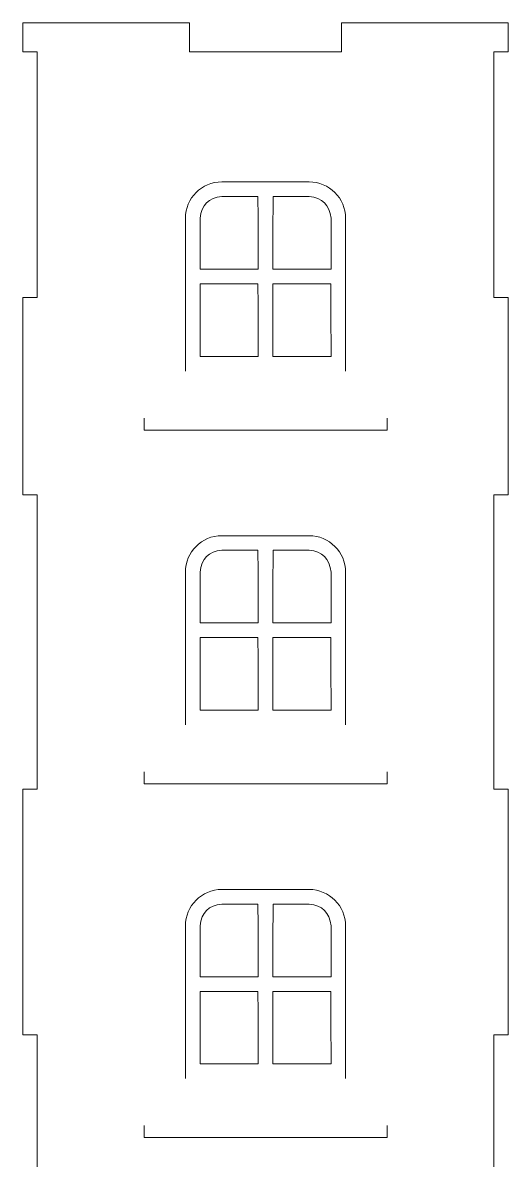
# Model space of a CAD drawing. Header units: millimetres. Extents: x -494 to 494, y -418 to 418.
# Drawn here: x 190.8 to 290.8, y 183.7 to 418.2 of the extents above; entities that cross this region are included whole.
import ezdxf

# ---------------------------------------------------------------- set-up
doc = ezdxf.new("R2010")
doc.units = ezdxf.units.MM
doc.header["$MEASUREMENT"] = 0

msp = doc.modelspace()

# ---------------------------------------------------------------- linework, layer by layer
at = {"lineweight": 9}
for points, knots in [([(193.7939, 412.1697), (193.7939, 412.1697), (193.7939, 361.4997), (193.7939, 361.4997), (193.7939, 361.4997), (193.7939, 361.4997), (190.7939, 361.4997), (190.7939, 361.4997), (190.7939, 361.4997), (190.7939, 361.4997), (190.7939, 320.8397), (190.7939, 320.8397), (190.7939, 320.8397), (190.7939, 320.8397), (193.7939, 320.8397), (193.7939, 320.8397), (193.7939, 320.8397), (193.7939, 320.8397), (193.7939, 260.1697), (193.7939, 260.1697), (193.7939, 260.1697), (193.7939, 260.1697), (190.7939, 260.1697), (190.7939, 260.1697), (190.7939, 260.1697), (190.7939, 260.1697), (190.7939, 209.4997), (190.7939, 209.4997), (190.7939, 209.4997), (190.7939, 209.4997), (193.7939, 209.4997), (193.7939, 209.4997), (193.7939, 209.4997), (193.7939, 209.4997), (193.7939, 158.8397), (193.7939, 158.8397), (193.7939, 158.8397), (193.7939, 158.8397), (190.7939, 158.8397), (190.7939, 158.8397), (190.7939, 158.8397), (190.7939, 158.8397), (190.7939, 108.1697), (190.7939, 108.1697), (190.7939, 108.1697), (190.7939, 108.1697), (193.7939, 108.1697), (193.7939, 108.1697), (193.7939, 108.1697), (193.7939, 108.1697), (193.7939, 57.4997), (193.7939, 57.4997), (193.7939, 57.4997), (193.7939, 57.4997), (190.7939, 57.4997), (190.7939, 57.4997), (190.7939, 57.4997), (190.7939, 57.4997), (190.7939, 6.8397), (190.7939, 6.8397), (190.7939, 6.8397), (190.7939, 6.8397), (193.7939, 6.8397), (193.7939, 6.8397), (193.7939, 6.8397), (193.7939, 6.8397), (193.7939, -43.6903), (193.7939, -43.6903), (193.7939, -43.6903), (193.7939, -43.6903), (225.1239, -43.6903), (225.1239, -43.6903), (225.1239, -43.6903), (225.1239, -43.6903), (225.1239, -46.6903), (225.1239, -46.6903), (225.1239, -46.6903), (225.1239, -46.6903), (256.4539, -46.6903), (256.4539, -46.6903), (256.4539, -46.6903), (256.4539, -46.6903), (256.4539, -43.6903), (256.4539, -43.6903), (256.4539, -43.6903), (256.4539, -43.6903), (287.7939, -43.6903), (287.7939, -43.6903), (287.7939, -43.6903), (287.7939, -43.6903), (287.7939, 6.8397), (287.7939, 6.8397), (287.7939, 6.8397), (287.7939, 6.8397), (290.7939, 6.8397), (290.7939, 6.8397), (290.7939, 6.8397), (290.7939, 6.8397), (290.7939, 57.4997), (290.7939, 57.4997), (290.7939, 57.4997), (290.7939, 57.4997), (287.7939, 57.4997), (287.7939, 57.4997), (287.7939, 57.4997), (287.7939, 57.4997), (287.7939, 108.1697), (287.7939, 108.1697), (287.7939, 108.1697), (287.7939, 108.1697), (290.7939, 108.1697), (290.7939, 108.1697), (290.7939, 108.1697), (290.7939, 108.1697), (290.7939, 158.8397), (290.7939, 158.8397), (290.7939, 158.8397), (290.7939, 158.8397), (287.7939, 158.8397), (287.7939, 158.8397), (287.7939, 158.8397), (287.7939, 158.8397), (287.7939, 209.4997), (287.7939, 209.4997), (287.7939, 209.4997), (287.7939, 209.4997), (290.7939, 209.4997), (290.7939, 209.4997), (290.7939, 209.4997), (290.7939, 209.4997), (290.7939, 260.1697), (290.7939, 260.1697), (290.7939, 260.1697), (290.7939, 260.1697), (287.7939, 260.1697), (287.7939, 260.1697), (287.7939, 260.1697), (287.7939, 260.1697), (287.7939, 320.8397), (287.7939, 320.8397), (287.7939, 320.8397), (287.7939, 320.8397), (290.7939, 320.8397), (290.7939, 320.8397), (290.7939, 320.8397), (290.7939, 320.8397), (290.7939, 361.4997), (290.7939, 361.4997), (290.7939, 361.4997), (290.7939, 361.4997), (287.7939, 361.4997), (287.7939, 361.4997), (287.7939, 361.4997), (287.7939, 361.4997), (287.7939, 412.1697), (287.7939, 412.1697), (287.7939, 412.1697), (287.7939, 412.1697), (290.7939, 412.1697), (290.7939, 412.1697), (290.7939, 412.1697), (290.7939, 412.1697), (290.7939, 418.1697), (290.7939, 418.1697), (290.7939, 418.1697), (290.7939, 418.1697), (256.4539, 418.1697), (256.4539, 418.1697), (256.4539, 418.1697), (256.4539, 418.1697), (256.4539, 412.1697), (256.4539, 412.1697), (256.4539, 412.1697), (256.4539, 412.1697), (225.1239, 412.1697), (225.1239, 412.1697), (225.1239, 412.1697), (225.1239, 412.1697), (225.1239, 418.1697), (225.1239, 418.1697), (225.1239, 418.1697), (225.1239, 418.1697), (190.7939, 418.1697), (190.7939, 418.1697), (190.7939, 418.1697), (190.7939, 418.1697), (190.7939, 412.1697), (190.7939, 412.1697), (190.7939, 412.1697), (190.7939, 412.1697), (193.7939, 412.1697), (193.7939, 412.1697)], [0, 0, 0, 0, 0.02040816, 0.02040816, 0.02040816, 0.02040816, 0.04081633, 0.04081633, 0.04081633, 0.04081633, 0.06122449, 0.06122449, 0.06122449, 0.06122449, 0.08163265, 0.08163265, 0.08163265, 0.08163265, 0.10204082, 0.10204082, 0.10204082, 0.10204082, 0.12244898, 0.12244898, 0.12244898, 0.12244898, 0.14285714, 0.14285714, 0.14285714, 0.14285714, 0.16326531, 0.16326531, 0.16326531, 0.16326531, 0.18367347, 0.18367347, 0.18367347, 0.18367347, 0.20408163, 0.20408163, 0.20408163, 0.20408163, 0.2244898, 0.2244898, 0.2244898, 0.2244898, 0.24489796, 0.24489796, 0.24489796, 0.24489796, 0.26530612, 0.26530612, 0.26530612, 0.26530612, 0.28571429, 0.28571429, 0.28571429, 0.28571429, 0.30612245, 0.30612245, 0.30612245, 0.30612245, 0.32653061, 0.32653061, 0.32653061, 0.32653061, 0.34693878, 0.34693878, 0.34693878, 0.34693878, 0.36734694, 0.36734694, 0.36734694, 0.36734694, 0.3877551, 0.3877551, 0.3877551, 0.3877551, 0.40816327, 0.40816327, 0.40816327, 0.40816327, 0.42857143, 0.42857143, 0.42857143, 0.42857143, 0.44897959, 0.44897959, 0.44897959, 0.44897959, 0.46938776, 0.46938776, 0.46938776, 0.46938776, 0.48979592, 0.48979592, 0.48979592, 0.48979592, 0.51020408, 0.51020408, 0.51020408, 0.51020408, 0.53061224, 0.53061224, 0.53061224, 0.53061224, 0.55102041, 0.55102041, 0.55102041, 0.55102041, 0.57142857, 0.57142857, 0.57142857, 0.57142857, 0.59183673, 0.59183673, 0.59183673, 0.59183673, 0.6122449, 0.6122449, 0.6122449, 0.6122449, 0.63265306, 0.63265306, 0.63265306, 0.63265306, 0.65306122, 0.65306122, 0.65306122, 0.65306122, 0.67346939, 0.67346939, 0.67346939, 0.67346939, 0.69387755, 0.69387755, 0.69387755, 0.69387755, 0.71428571, 0.71428571, 0.71428571, 0.71428571, 0.73469388, 0.73469388, 0.73469388, 0.73469388, 0.75510204, 0.75510204, 0.75510204, 0.75510204, 0.7755102, 0.7755102, 0.7755102, 0.7755102, 0.79591837, 0.79591837, 0.79591837, 0.79591837, 0.81632653, 0.81632653, 0.81632653, 0.81632653, 0.83673469, 0.83673469, 0.83673469, 0.83673469, 0.85714286, 0.85714286, 0.85714286, 0.85714286, 0.87755102, 0.87755102, 0.87755102, 0.87755102, 0.89795918, 0.89795918, 0.89795918, 0.89795918, 0.91836735, 0.91836735, 0.91836735, 0.91836735, 0.93877551, 0.93877551, 0.93877551, 0.93877551, 0.95918367, 0.95918367, 0.95918367, 0.95918367, 1, 1, 1, 1]), ([(227.3109, 377.8601), (227.3109, 369.86), (227.3109, 367.3814), (227.3109, 367.3814), (227.3109, 367.3814), (236.3109, 367.3815), (239.2892, 367.3815), (239.2892, 367.3815), (239.2892, 367.3815), (239.2892, 378.3815), (239.2234, 382.3601), (239.2234, 382.3601), (239.2234, 382.3601), (233.2233, 382.3601), (231.8108, 382.3601), (231.8108, 382.3601), (231.8108, 382.3601), (229.0917, 382.1099), (227.5917, 380.6099), (227.3109, 377.8601)], [0, 0, 0, 0, 0.16666667, 0.16666667, 0.16666667, 0.16666667, 0.33333333, 0.33333333, 0.33333333, 0.33333333, 0.5, 0.5, 0.5, 0.5, 0.66666667, 0.66666667, 0.66666667, 0.66666667, 1, 1, 1, 1]), ([(254.2893, 377.8601), (254.2893, 369.86), (254.2893, 367.3814), (254.2893, 367.3814), (254.2893, 367.3814), (245.2893, 367.3815), (242.311, 367.3815), (242.311, 367.3815), (242.311, 367.3815), (242.311, 378.3815), (242.3768, 382.3601), (242.3768, 382.3601), (242.3768, 382.3601), (248.3769, 382.3601), (249.7894, 382.3601), (249.7894, 382.3601), (249.7894, 382.3601), (252.5085, 382.1099), (254.0085, 380.6099), (254.2893, 377.8601)], [0, 0, 0, 0, 0.16666667, 0.16666667, 0.16666667, 0.16666667, 0.33333333, 0.33333333, 0.33333333, 0.33333333, 0.5, 0.5, 0.5, 0.5, 0.66666667, 0.66666667, 0.66666667, 0.66666667, 1, 1, 1, 1]), ([(227.3109, 364.3601), (227.3109, 356.36), (227.3109, 349.3814), (227.3109, 349.3814), (227.3109, 349.3814), (236.3109, 349.3815), (239.2892, 349.3815), (239.2892, 349.3815), (239.2892, 349.3815), (239.2892, 360.3815), (239.2234, 364.3601), (239.2234, 364.3601), (239.2234, 364.3601), (233.2233, 364.3601), (227.3109, 364.3601), (227.3109, 364.3601)], [0, 0, 0, 0, 0.2, 0.2, 0.2, 0.2, 0.4, 0.4, 0.4, 0.4, 0.6, 0.6, 0.6, 0.6, 1, 1, 1, 1]), ([(242.3109, 364.3601), (242.3109, 356.36), (242.3109, 349.3814), (242.3109, 349.3814), (242.3109, 349.3814), (251.3109, 349.3815), (254.2892, 349.3815), (254.2892, 349.3815), (254.2892, 349.3815), (254.2892, 360.3815), (254.2234, 364.3601), (254.2234, 364.3601), (254.2234, 364.3601), (248.2233, 364.3601), (242.3109, 364.3601), (242.3109, 364.3601)], [0, 0, 0, 0, 0.2, 0.2, 0.2, 0.2, 0.4, 0.4, 0.4, 0.4, 0.6, 0.6, 0.6, 0.6, 1, 1, 1, 1]), ([(227.3109, 304.9301), (227.3109, 296.93), (227.3109, 294.4514), (227.3109, 294.4514), (227.3109, 294.4514), (236.3109, 294.4515), (239.2892, 294.4515), (239.2892, 294.4515), (239.2892, 294.4515), (239.2892, 305.4515), (239.2234, 309.4301), (239.2234, 309.4301), (239.2234, 309.4301), (233.2233, 309.4301), (231.8108, 309.4301), (231.8108, 309.4301), (231.8108, 309.4301), (229.0917, 309.1799), (227.5917, 307.6799), (227.3109, 304.9301)], [0, 0, 0, 0, 0.16666667, 0.16666667, 0.16666667, 0.16666667, 0.33333333, 0.33333333, 0.33333333, 0.33333333, 0.5, 0.5, 0.5, 0.5, 0.66666667, 0.66666667, 0.66666667, 0.66666667, 1, 1, 1, 1]), ([(254.2893, 304.9301), (254.2893, 296.93), (254.2893, 294.4514), (254.2893, 294.4514), (254.2893, 294.4514), (245.2893, 294.4515), (242.311, 294.4515), (242.311, 294.4515), (242.311, 294.4515), (242.311, 305.4515), (242.3768, 309.4301), (242.3768, 309.4301), (242.3768, 309.4301), (248.3769, 309.4301), (249.7894, 309.4301), (249.7894, 309.4301), (249.7894, 309.4301), (252.5085, 309.1799), (254.0085, 307.6799), (254.2893, 304.9301)], [0, 0, 0, 0, 0.16666667, 0.16666667, 0.16666667, 0.16666667, 0.33333333, 0.33333333, 0.33333333, 0.33333333, 0.5, 0.5, 0.5, 0.5, 0.66666667, 0.66666667, 0.66666667, 0.66666667, 1, 1, 1, 1]), ([(227.3109, 291.4301), (227.3109, 283.43), (227.3109, 276.4514), (227.3109, 276.4514), (227.3109, 276.4514), (236.3109, 276.4515), (239.2892, 276.4515), (239.2892, 276.4515), (239.2892, 276.4515), (239.2892, 287.4515), (239.2234, 291.4301), (239.2234, 291.4301), (239.2234, 291.4301), (233.2233, 291.4301), (227.3109, 291.4301), (227.3109, 291.4301)], [0, 0, 0, 0, 0.2, 0.2, 0.2, 0.2, 0.4, 0.4, 0.4, 0.4, 0.6, 0.6, 0.6, 0.6, 1, 1, 1, 1]), ([(242.3109, 291.4301), (242.3109, 283.43), (242.3109, 276.4514), (242.3109, 276.4514), (242.3109, 276.4514), (251.3109, 276.4515), (254.2892, 276.4515), (254.2892, 276.4515), (254.2892, 276.4515), (254.2892, 287.4515), (254.2234, 291.4301), (254.2234, 291.4301), (254.2234, 291.4301), (248.2233, 291.4301), (242.3109, 291.4301), (242.3109, 291.4301)], [0, 0, 0, 0, 0.2, 0.2, 0.2, 0.2, 0.4, 0.4, 0.4, 0.4, 0.6, 0.6, 0.6, 0.6, 1, 1, 1, 1]), ([(227.3109, 232.0001), (227.3109, 224), (227.3109, 221.5214), (227.3109, 221.5214), (227.3109, 221.5214), (236.3109, 221.5215), (239.2892, 221.5215), (239.2892, 221.5215), (239.2892, 221.5215), (239.2892, 232.5215), (239.2234, 236.5001), (239.2234, 236.5001), (239.2234, 236.5001), (233.2233, 236.5001), (231.8108, 236.5001), (231.8108, 236.5001), (231.8108, 236.5001), (229.0917, 236.2499), (227.5917, 234.7499), (227.3109, 232.0001)], [0, 0, 0, 0, 0.16666667, 0.16666667, 0.16666667, 0.16666667, 0.33333333, 0.33333333, 0.33333333, 0.33333333, 0.5, 0.5, 0.5, 0.5, 0.66666667, 0.66666667, 0.66666667, 0.66666667, 1, 1, 1, 1]), ([(254.2893, 232.0001), (254.2893, 224), (254.2893, 221.5214), (254.2893, 221.5214), (254.2893, 221.5214), (245.2893, 221.5215), (242.311, 221.5215), (242.311, 221.5215), (242.311, 221.5215), (242.311, 232.5215), (242.3768, 236.5001), (242.3768, 236.5001), (242.3768, 236.5001), (248.3769, 236.5001), (249.7894, 236.5001), (249.7894, 236.5001), (249.7894, 236.5001), (252.5085, 236.2499), (254.0085, 234.7499), (254.2893, 232.0001)], [0, 0, 0, 0, 0.16666667, 0.16666667, 0.16666667, 0.16666667, 0.33333333, 0.33333333, 0.33333333, 0.33333333, 0.5, 0.5, 0.5, 0.5, 0.66666667, 0.66666667, 0.66666667, 0.66666667, 1, 1, 1, 1]), ([(227.3109, 218.5001), (227.3109, 210.5), (227.3109, 203.5214), (227.3109, 203.5214), (227.3109, 203.5214), (236.3109, 203.5215), (239.2892, 203.5215), (239.2892, 203.5215), (239.2892, 203.5215), (239.2892, 214.5215), (239.2234, 218.5001), (239.2234, 218.5001), (239.2234, 218.5001), (233.2233, 218.5001), (227.3109, 218.5001), (227.3109, 218.5001)], [0, 0, 0, 0, 0.2, 0.2, 0.2, 0.2, 0.4, 0.4, 0.4, 0.4, 0.6, 0.6, 0.6, 0.6, 1, 1, 1, 1]), ([(242.3109, 218.5001), (242.3109, 210.5), (242.3109, 203.5214), (242.3109, 203.5214), (242.3109, 203.5214), (251.3109, 203.5215), (254.2892, 203.5215), (254.2892, 203.5215), (254.2892, 203.5215), (254.2892, 214.5215), (254.2234, 218.5001), (254.2234, 218.5001), (254.2234, 218.5001), (248.2233, 218.5001), (242.3109, 218.5001), (242.3109, 218.5001)], [0, 0, 0, 0, 0.2, 0.2, 0.2, 0.2, 0.4, 0.4, 0.4, 0.4, 0.6, 0.6, 0.6, 0.6, 1, 1, 1, 1])]:
    msp.add_open_spline(points, degree=3, knots=knots, dxfattribs=at)
at = {"color": 5, "lineweight": 9}
for points, knots in [([(257.2893, 346.3601), (257.2893, 346.3601), (257.2893, 377.8601), (257.2893, 377.8601), (257.2893, 377.8601), (257.2893, 381.9851), (253.9143, 385.3601), (249.7894, 385.3601), (249.7894, 385.3601), (249.7894, 385.3601), (231.7893, 385.3601), (231.7893, 385.3601), (231.7893, 385.3601), (227.6644, 385.3601), (224.2893, 381.9851), (224.2893, 377.8601), (224.2893, 377.8601), (224.2893, 377.8601), (224.2893, 346.3601), (224.2893, 346.3601)], [0, 0, 0, 0, 0.16666667, 0.16666667, 0.16666667, 0.16666667, 0.33333333, 0.33333333, 0.33333333, 0.33333333, 0.5, 0.5, 0.5, 0.5, 0.66666667, 0.66666667, 0.66666667, 0.66666667, 1, 1, 1, 1]), ([(215.7929, 336.6788), (215.7929, 336.6788), (215.7929, 334.21), (215.7929, 334.21), (215.7929, 334.21), (215.7929, 334.21), (265.8237, 334.21), (265.8237, 334.21), (265.8237, 334.21), (265.8237, 334.21), (265.8237, 336.6788), (265.8237, 336.6788)], [0, 0, 0, 0, 0.25, 0.25, 0.25, 0.25, 0.5, 0.5, 0.5, 0.5, 1, 1, 1, 1]), ([(257.2893, 273.4301), (257.2893, 273.4301), (257.2893, 304.9301), (257.2893, 304.9301), (257.2893, 304.9301), (257.2893, 309.0551), (253.9143, 312.4301), (249.7894, 312.4301), (249.7894, 312.4301), (249.7894, 312.4301), (231.7893, 312.4301), (231.7893, 312.4301), (231.7893, 312.4301), (227.6644, 312.4301), (224.2893, 309.0551), (224.2893, 304.9301), (224.2893, 304.9301), (224.2893, 304.9301), (224.2893, 273.4301), (224.2893, 273.4301)], [0, 0, 0, 0, 0.16666667, 0.16666667, 0.16666667, 0.16666667, 0.33333333, 0.33333333, 0.33333333, 0.33333333, 0.5, 0.5, 0.5, 0.5, 0.66666667, 0.66666667, 0.66666667, 0.66666667, 1, 1, 1, 1]), ([(215.7929, 263.7488), (215.7929, 263.7488), (215.7929, 261.28), (215.7929, 261.28), (215.7929, 261.28), (215.7929, 261.28), (265.8237, 261.28), (265.8237, 261.28), (265.8237, 261.28), (265.8237, 261.28), (265.8237, 263.7488), (265.8237, 263.7488)], [0, 0, 0, 0, 0.25, 0.25, 0.25, 0.25, 0.5, 0.5, 0.5, 0.5, 1, 1, 1, 1]), ([(257.2893, 200.5001), (257.2893, 200.5001), (257.2893, 232.0001), (257.2893, 232.0001), (257.2893, 232.0001), (257.2893, 236.1251), (253.9143, 239.5001), (249.7894, 239.5001), (249.7894, 239.5001), (249.7894, 239.5001), (231.7893, 239.5001), (231.7893, 239.5001), (231.7893, 239.5001), (227.6644, 239.5001), (224.2893, 236.1251), (224.2893, 232.0001), (224.2893, 232.0001), (224.2893, 232.0001), (224.2893, 200.5001), (224.2893, 200.5001)], [0, 0, 0, 0, 0.16666667, 0.16666667, 0.16666667, 0.16666667, 0.33333333, 0.33333333, 0.33333333, 0.33333333, 0.5, 0.5, 0.5, 0.5, 0.66666667, 0.66666667, 0.66666667, 0.66666667, 1, 1, 1, 1]), ([(215.7929, 190.8188), (215.7929, 190.8188), (215.7929, 188.35), (215.7929, 188.35), (215.7929, 188.35), (215.7929, 188.35), (265.8237, 188.35), (265.8237, 188.35), (265.8237, 188.35), (265.8237, 188.35), (265.8237, 190.8188), (265.8237, 190.8188)], [0, 0, 0, 0, 0.25, 0.25, 0.25, 0.25, 0.5, 0.5, 0.5, 0.5, 1, 1, 1, 1])]:
    msp.add_open_spline(points, degree=3, knots=knots, dxfattribs=at)

doc.saveas('drawing.dxf')
